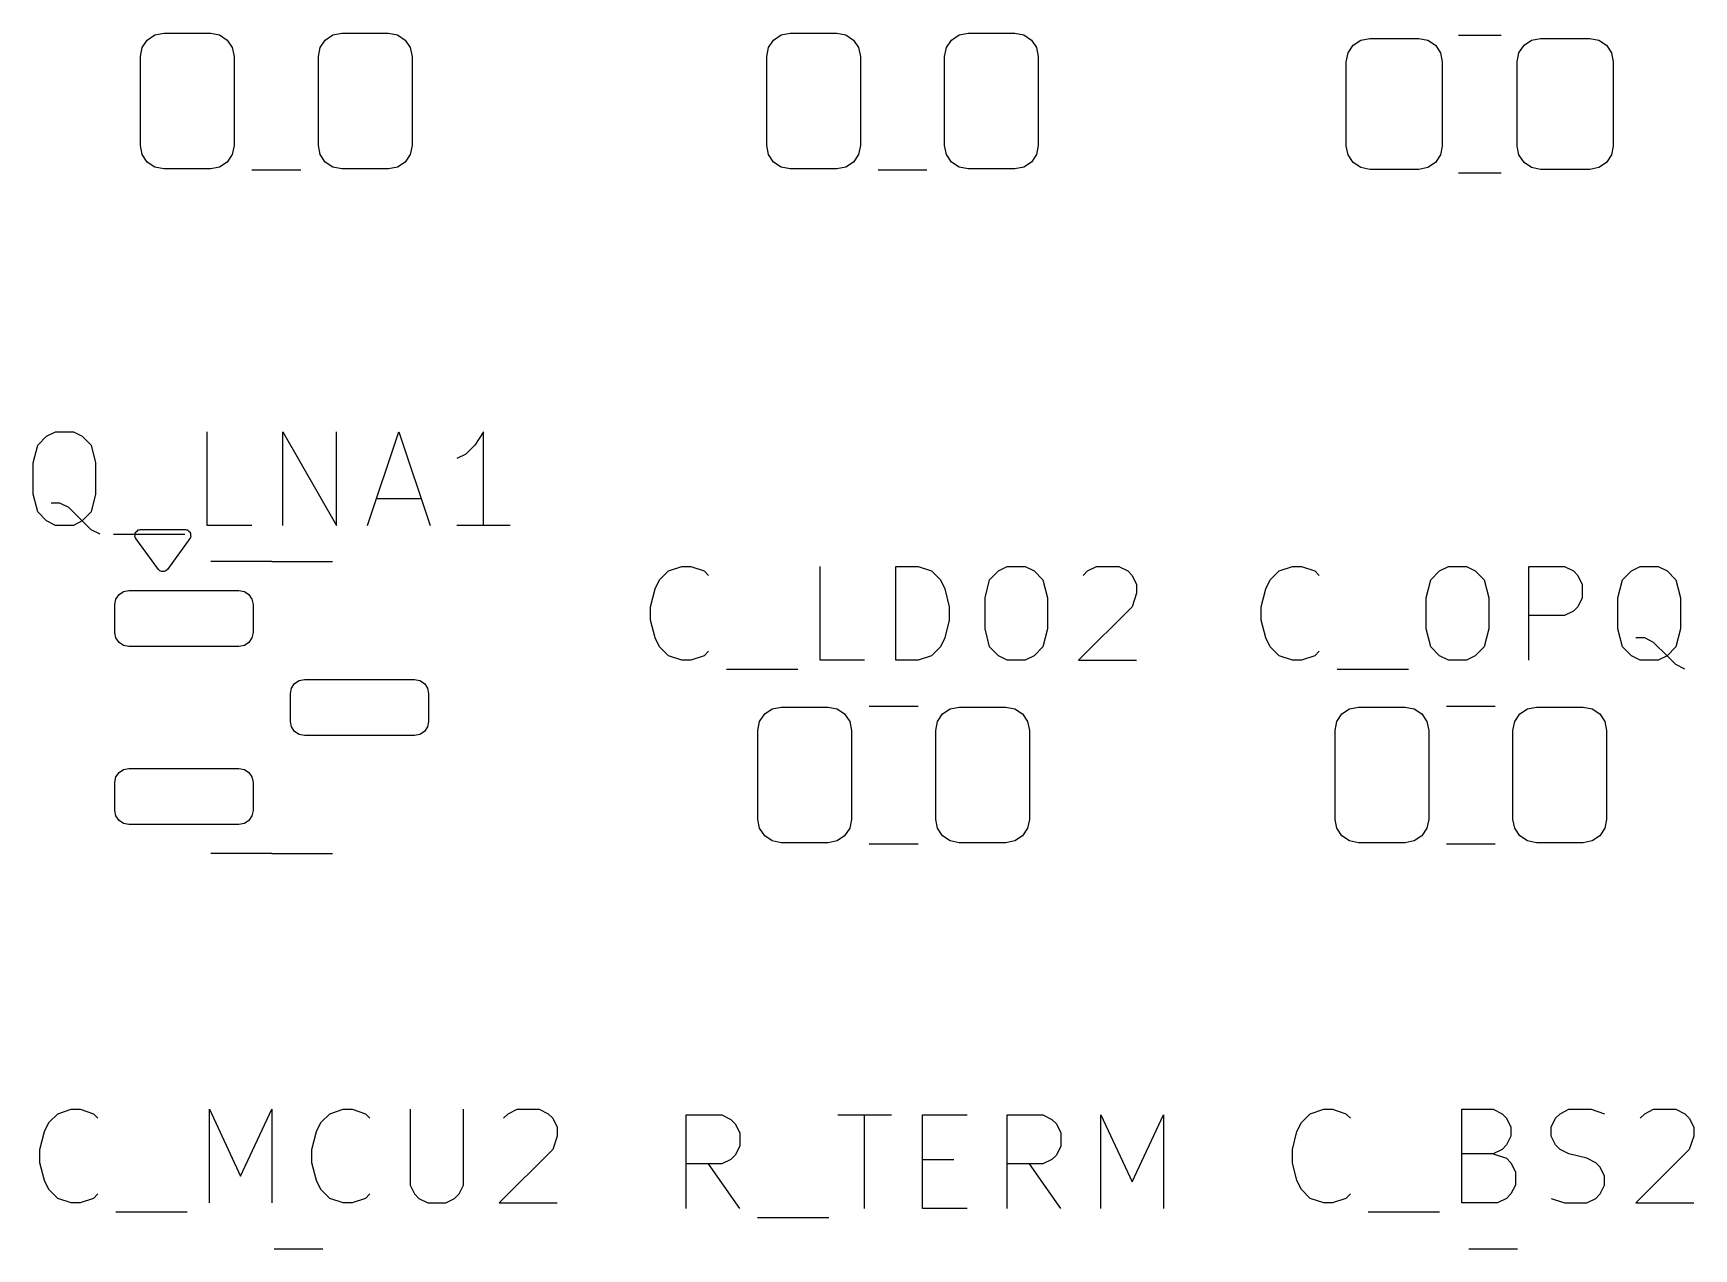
# Model space of a CAD drawing. Extents: x -0.18 to 2, y -0.2 to 1.93.
# Drawn here: x 1.157 to 1.855, y 0.825 to 1.337 of the extents above; entities that cross this region are included whole.
import ezdxf

# ---------------------------------------------------------------- set-up
doc = ezdxf.new("R2010")
doc.units = 0
doc.header["$MEASUREMENT"] = 0
doc.layers.add('BLACK', color=7, linetype='CONTINUOUS')
doc.layers.add('LYELLOW', color=51, linetype='CONTINUOUS')

msp = doc.modelspace()

# ---------------------------------------------------------------- linework, layer by layer
at = {"layer": 'BLACK', "linetype": 'CONTINUOUS'}
for p, q in [((1.20257, 1.33045), (1.2047, 1.33364)), ((1.20257, 1.33045), (1.2047, 1.33364)), ((1.2047, 1.33364), (1.2079, 1.33578)), ((1.2047, 1.33364), (1.2079, 1.33578)), ((1.2079, 1.33578), (1.21166, 1.33653)), ((1.2079, 1.33578), (1.21166, 1.33653)), ((1.21166, 1.33653), (1.23135, 1.33653)), ((1.21166, 1.33653), (1.23135, 1.33653)), ((1.23135, 1.33653), (1.23512, 1.33578)), ((1.23135, 1.33653), (1.23512, 1.33578)), ((1.23512, 1.33578), (1.23831, 1.33364)), ((1.23512, 1.33578), (1.23831, 1.33364)), ((1.23831, 1.33364), (1.24044, 1.33045)), ((1.23831, 1.33364), (1.24044, 1.33045)), ((1.27737, 1.33045), (1.27951, 1.33364)), ((1.27737, 1.33045), (1.27951, 1.33364)), ((1.27951, 1.33364), (1.2827, 1.33578)), ((1.27951, 1.33364), (1.2827, 1.33578)), ((1.2827, 1.33578), (1.28647, 1.33653)), ((1.2827, 1.33578), (1.28647, 1.33653)), ((1.28647, 1.33653), (1.30615, 1.33653)), ((1.28647, 1.33653), (1.30615, 1.33653)), ((1.30615, 1.33653), (1.30992, 1.33578)), ((1.30615, 1.33653), (1.30992, 1.33578)), ((1.30992, 1.33578), (1.31311, 1.33364)), ((1.30992, 1.33578), (1.31311, 1.33364)), ((1.31311, 1.33364), (1.31525, 1.33045)), ((1.31311, 1.33364), (1.31525, 1.33045)), ((1.46588, 1.33045), (1.46802, 1.33364)), ((1.46588, 1.33045), (1.46802, 1.33364)), ((1.46802, 1.33364), (1.47121, 1.33578)), ((1.46802, 1.33364), (1.47121, 1.33578)), ((1.47121, 1.33578), (1.47498, 1.33653)), ((1.47121, 1.33578), (1.47498, 1.33653)), ((1.47498, 1.33653), (1.49466, 1.33653)), ((1.47498, 1.33653), (1.49466, 1.33653)), ((1.49466, 1.33653), (1.49843, 1.33578)), ((1.49466, 1.33653), (1.49843, 1.33578)), ((1.49843, 1.33578), (1.50162, 1.33364)), ((1.49843, 1.33578), (1.50162, 1.33364)), ((1.50162, 1.33364), (1.50375, 1.33045)), ((1.50162, 1.33364), (1.50375, 1.33045)), ((1.54069, 1.33045), (1.54282, 1.33364)), ((1.54069, 1.33045), (1.54282, 1.33364)), ((1.54282, 1.33364), (1.54601, 1.33578)), ((1.54282, 1.33364), (1.54601, 1.33578)), ((1.54601, 1.33578), (1.54978, 1.33653)), ((1.54601, 1.33578), (1.54978, 1.33653)), ((1.54978, 1.33653), (1.56946, 1.33653)), ((1.54978, 1.33653), (1.56946, 1.33653)), ((1.56946, 1.33653), (1.57323, 1.33578)), ((1.56946, 1.33653), (1.57323, 1.33578)), ((1.57323, 1.33578), (1.57642, 1.33364)), ((1.57323, 1.33578), (1.57642, 1.33364)), ((1.57642, 1.33364), (1.57856, 1.33045)), ((1.57642, 1.33364), (1.57856, 1.33045)), ((1.71169, 1.33148), (1.71488, 1.33361)), ((1.71169, 1.33148), (1.71488, 1.33361)), ((1.71488, 1.33361), (1.71865, 1.33436)), ((1.71488, 1.33361), (1.71865, 1.33436)), ((1.71865, 1.33436), (1.73932, 1.33436)), ((1.71865, 1.33436), (1.73932, 1.33436)), ((1.73932, 1.33436), (1.74308, 1.33361)), ((1.73932, 1.33436), (1.74308, 1.33361)), ((1.74308, 1.33361), (1.74628, 1.33148)), ((1.74308, 1.33361), (1.74628, 1.33148)), ((1.78354, 1.33148), (1.78673, 1.33361)), ((1.78354, 1.33148), (1.78673, 1.33361)), ((1.78673, 1.33361), (1.7905, 1.33436)), ((1.78673, 1.33361), (1.7905, 1.33436)), ((1.7905, 1.33436), (1.81117, 1.33436)), ((1.7905, 1.33436), (1.81117, 1.33436)), ((1.81117, 1.33436), (1.81493, 1.33361)), ((1.81117, 1.33436), (1.81493, 1.33361)), ((1.81493, 1.33361), (1.81813, 1.33148)), ((1.81493, 1.33361), (1.81813, 1.33148)), ((1.20182, 1.32668), (1.20257, 1.33045)), ((1.20182, 1.32668), (1.20257, 1.33045)), ((1.20182, 1.28928), (1.20182, 1.32668)), ((1.20182, 1.28928), (1.20182, 1.32668)), ((1.24044, 1.33045), (1.24119, 1.32668)), ((1.24044, 1.33045), (1.24119, 1.32668)), ((1.24119, 1.32668), (1.24119, 1.28928)), ((1.24119, 1.32668), (1.24119, 1.28928)), ((1.27662, 1.32668), (1.27737, 1.33045)), ((1.27662, 1.32668), (1.27737, 1.33045)), ((1.27662, 1.28928), (1.27662, 1.32668)), ((1.27662, 1.28928), (1.27662, 1.32668)), ((1.31525, 1.33045), (1.316, 1.32668)), ((1.31525, 1.33045), (1.316, 1.32668)), ((1.316, 1.32668), (1.316, 1.28928)), ((1.316, 1.32668), (1.316, 1.28928)), ((1.46513, 1.32668), (1.46588, 1.33045)), ((1.46513, 1.32668), (1.46588, 1.33045)), ((1.46513, 1.28928), (1.46513, 1.32668)), ((1.46513, 1.28928), (1.46513, 1.32668)), ((1.50375, 1.33045), (1.5045, 1.32668)), ((1.50375, 1.33045), (1.5045, 1.32668)), ((1.5045, 1.32668), (1.5045, 1.28928)), ((1.5045, 1.32668), (1.5045, 1.28928)), ((1.53994, 1.32668), (1.54069, 1.33045)), ((1.53994, 1.32668), (1.54069, 1.33045)), ((1.53994, 1.28928), (1.53994, 1.32668)), ((1.53994, 1.28928), (1.53994, 1.32668)), ((1.57856, 1.33045), (1.57931, 1.32668)), ((1.57856, 1.33045), (1.57931, 1.32668)), ((1.57931, 1.32668), (1.57931, 1.28928)), ((1.57931, 1.32668), (1.57931, 1.28928)), ((1.70881, 1.32452), (1.70955, 1.32828)), ((1.70881, 1.32452), (1.70955, 1.32828)), ((1.70955, 1.32828), (1.71169, 1.33148)), ((1.70955, 1.32828), (1.71169, 1.33148)), ((1.74628, 1.33148), (1.74841, 1.32828)), ((1.74628, 1.33148), (1.74841, 1.32828)), ((1.74841, 1.32828), (1.74916, 1.32452)), ((1.74841, 1.32828), (1.74916, 1.32452)), ((1.78066, 1.32452), (1.7814, 1.32828)), ((1.78066, 1.32452), (1.7814, 1.32828)), ((1.7814, 1.32828), (1.78354, 1.33148)), ((1.7814, 1.32828), (1.78354, 1.33148)), ((1.81813, 1.33148), (1.82026, 1.32828)), ((1.81813, 1.33148), (1.82026, 1.32828)), ((1.82026, 1.32828), (1.82101, 1.32452)), ((1.82026, 1.32828), (1.82101, 1.32452)), ((1.70881, 1.28908), (1.70881, 1.32452)), ((1.70881, 1.28908), (1.70881, 1.32452)), ((1.74916, 1.32452), (1.74916, 1.28908)), ((1.74916, 1.32452), (1.74916, 1.28908)), ((1.78066, 1.28908), (1.78066, 1.32452)), ((1.78066, 1.28908), (1.78066, 1.32452)), ((1.82101, 1.32452), (1.82101, 1.28908)), ((1.82101, 1.32452), (1.82101, 1.28908)), ((1.20257, 1.28551), (1.20182, 1.28928)), ((1.20257, 1.28551), (1.20182, 1.28928)), ((1.2047, 1.28232), (1.20257, 1.28551)), ((1.2047, 1.28232), (1.20257, 1.28551)), ((1.24044, 1.28551), (1.23831, 1.28232)), ((1.24044, 1.28551), (1.23831, 1.28232)), ((1.24119, 1.28928), (1.24044, 1.28551)), ((1.24119, 1.28928), (1.24044, 1.28551)), ((1.27737, 1.28551), (1.27662, 1.28928)), ((1.27737, 1.28551), (1.27662, 1.28928)), ((1.27951, 1.28232), (1.27737, 1.28551)), ((1.27951, 1.28232), (1.27737, 1.28551)), ((1.31525, 1.28551), (1.31311, 1.28232)), ((1.31525, 1.28551), (1.31311, 1.28232)), ((1.316, 1.28928), (1.31525, 1.28551)), ((1.316, 1.28928), (1.31525, 1.28551)), ((1.46588, 1.28551), (1.46513, 1.28928)), ((1.46588, 1.28551), (1.46513, 1.28928)), ((1.46802, 1.28232), (1.46588, 1.28551)), ((1.46802, 1.28232), (1.46588, 1.28551)), ((1.50375, 1.28551), (1.50162, 1.28232)), ((1.50375, 1.28551), (1.50162, 1.28232)), ((1.5045, 1.28928), (1.50375, 1.28551)), ((1.5045, 1.28928), (1.50375, 1.28551)), ((1.54069, 1.28551), (1.53994, 1.28928)), ((1.54069, 1.28551), (1.53994, 1.28928)), ((1.54282, 1.28232), (1.54069, 1.28551)), ((1.54282, 1.28232), (1.54069, 1.28551)), ((1.57856, 1.28551), (1.57642, 1.28232)), ((1.57856, 1.28551), (1.57642, 1.28232)), ((1.57931, 1.28928), (1.57856, 1.28551)), ((1.57931, 1.28928), (1.57856, 1.28551)), ((1.70955, 1.28532), (1.70881, 1.28908)), ((1.70955, 1.28532), (1.70881, 1.28908)), ((1.71169, 1.28212), (1.70955, 1.28532)), ((1.71169, 1.28212), (1.70955, 1.28532)), ((1.74841, 1.28532), (1.74628, 1.28212)), ((1.74841, 1.28532), (1.74628, 1.28212)), ((1.74916, 1.28908), (1.74841, 1.28532)), ((1.74916, 1.28908), (1.74841, 1.28532)), ((1.7814, 1.28532), (1.78066, 1.28908)), ((1.7814, 1.28532), (1.78066, 1.28908)), ((1.78354, 1.28212), (1.7814, 1.28532)), ((1.78354, 1.28212), (1.7814, 1.28532)), ((1.82026, 1.28532), (1.81813, 1.28212)), ((1.82026, 1.28532), (1.81813, 1.28212)), ((1.82101, 1.28908), (1.82026, 1.28532)), ((1.82101, 1.28908), (1.82026, 1.28532)), ((1.2079, 1.28019), (1.2047, 1.28232)), ((1.2079, 1.28019), (1.2047, 1.28232)), ((1.21166, 1.27944), (1.2079, 1.28019)), ((1.21166, 1.27944), (1.2079, 1.28019)), ((1.23135, 1.27944), (1.21166, 1.27944)), ((1.23135, 1.27944), (1.21166, 1.27944)), ((1.23512, 1.28019), (1.23135, 1.27944)), ((1.23512, 1.28019), (1.23135, 1.27944)), ((1.23831, 1.28232), (1.23512, 1.28019)), ((1.23831, 1.28232), (1.23512, 1.28019)), ((1.2827, 1.28019), (1.27951, 1.28232)), ((1.2827, 1.28019), (1.27951, 1.28232)), ((1.28647, 1.27944), (1.2827, 1.28019)), ((1.28647, 1.27944), (1.2827, 1.28019)), ((1.30615, 1.27944), (1.28647, 1.27944)), ((1.30615, 1.27944), (1.28647, 1.27944)), ((1.30992, 1.28019), (1.30615, 1.27944)), ((1.30992, 1.28019), (1.30615, 1.27944)), ((1.31311, 1.28232), (1.30992, 1.28019)), ((1.31311, 1.28232), (1.30992, 1.28019)), ((1.47121, 1.28019), (1.46802, 1.28232)), ((1.47121, 1.28019), (1.46802, 1.28232)), ((1.47498, 1.27944), (1.47121, 1.28019)), ((1.47498, 1.27944), (1.47121, 1.28019)), ((1.49466, 1.27944), (1.47498, 1.27944)), ((1.49466, 1.27944), (1.47498, 1.27944)), ((1.49843, 1.28019), (1.49466, 1.27944)), ((1.49843, 1.28019), (1.49466, 1.27944)), ((1.50162, 1.28232), (1.49843, 1.28019)), ((1.50162, 1.28232), (1.49843, 1.28019)), ((1.54601, 1.28019), (1.54282, 1.28232)), ((1.54601, 1.28019), (1.54282, 1.28232)), ((1.54978, 1.27944), (1.54601, 1.28019)), ((1.54978, 1.27944), (1.54601, 1.28019)), ((1.56946, 1.27944), (1.54978, 1.27944)), ((1.56946, 1.27944), (1.54978, 1.27944)), ((1.57323, 1.28019), (1.56946, 1.27944)), ((1.57323, 1.28019), (1.56946, 1.27944)), ((1.57642, 1.28232), (1.57323, 1.28019)), ((1.57642, 1.28232), (1.57323, 1.28019)), ((1.71488, 1.27999), (1.71169, 1.28212)), ((1.71488, 1.27999), (1.71169, 1.28212)), ((1.71865, 1.27924), (1.71488, 1.27999)), ((1.71865, 1.27924), (1.71488, 1.27999)), ((1.73932, 1.27924), (1.71865, 1.27924)), ((1.73932, 1.27924), (1.71865, 1.27924)), ((1.74308, 1.27999), (1.73932, 1.27924)), ((1.74308, 1.27999), (1.73932, 1.27924)), ((1.74628, 1.28212), (1.74308, 1.27999)), ((1.74628, 1.28212), (1.74308, 1.27999)), ((1.78673, 1.27999), (1.78354, 1.28212)), ((1.78673, 1.27999), (1.78354, 1.28212)), ((1.7905, 1.27924), (1.78673, 1.27999)), ((1.7905, 1.27924), (1.78673, 1.27999)), ((1.81117, 1.27924), (1.7905, 1.27924)), ((1.81117, 1.27924), (1.7905, 1.27924)), ((1.81493, 1.27999), (1.81117, 1.27924)), ((1.81493, 1.27999), (1.81117, 1.27924)), ((1.81813, 1.28212), (1.81493, 1.27999)), ((1.81813, 1.28212), (1.81493, 1.27999)), ((1.19109, 1.09631), (1.19154, 1.09857)), ((1.19109, 1.09631), (1.19154, 1.09857)), ((1.19109, 1.0845), (1.19109, 1.09631)), ((1.19109, 1.0845), (1.19109, 1.09631)), ((1.19154, 1.09857), (1.19282, 1.10048)), ((1.19154, 1.09857), (1.19282, 1.10048)), ((1.19282, 1.10048), (1.19473, 1.10177)), ((1.19282, 1.10048), (1.19473, 1.10177)), ((1.19473, 1.10177), (1.19699, 1.10221)), ((1.19473, 1.10177), (1.19699, 1.10221)), ((1.19699, 1.10221), (1.24325, 1.10221)), ((1.19699, 1.10221), (1.24325, 1.10221)), ((1.24325, 1.10221), (1.24551, 1.10177)), ((1.24325, 1.10221), (1.24551, 1.10177)), ((1.24551, 1.10177), (1.24743, 1.10048)), ((1.24551, 1.10177), (1.24743, 1.10048)), ((1.24743, 1.10048), (1.24871, 1.09857)), ((1.24743, 1.10048), (1.24871, 1.09857)), ((1.24871, 1.09857), (1.24916, 1.09631)), ((1.24871, 1.09857), (1.24916, 1.09631)), ((1.24916, 1.09631), (1.24916, 1.0845)), ((1.24916, 1.09631), (1.24916, 1.0845)), ((1.19154, 1.08224), (1.19109, 1.0845)), ((1.19154, 1.08224), (1.19109, 1.0845)), ((1.19282, 1.08032), (1.19154, 1.08224)), ((1.19282, 1.08032), (1.19154, 1.08224)), ((1.24871, 1.08224), (1.24743, 1.08032)), ((1.24871, 1.08224), (1.24743, 1.08032)), ((1.24916, 1.0845), (1.24871, 1.08224)), ((1.24916, 1.0845), (1.24871, 1.08224)), ((1.19473, 1.07904), (1.19282, 1.08032)), ((1.19473, 1.07904), (1.19282, 1.08032)), ((1.19699, 1.07859), (1.19473, 1.07904)), ((1.19699, 1.07859), (1.19473, 1.07904)), ((1.24325, 1.07859), (1.19699, 1.07859)), ((1.24325, 1.07859), (1.19699, 1.07859)), ((1.24551, 1.07904), (1.24325, 1.07859)), ((1.24551, 1.07904), (1.24325, 1.07859)), ((1.24743, 1.08032), (1.24551, 1.07904)), ((1.24743, 1.08032), (1.24551, 1.07904)), ((1.26536, 1.06117), (1.26664, 1.06308)), ((1.26536, 1.06117), (1.26664, 1.06308)), ((1.26664, 1.06308), (1.26855, 1.06436)), ((1.26664, 1.06308), (1.26855, 1.06436)), ((1.26855, 1.06436), (1.27081, 1.06481)), ((1.26855, 1.06436), (1.27081, 1.06481)), ((1.27081, 1.06481), (1.31707, 1.06481)), ((1.27081, 1.06481), (1.31707, 1.06481)), ((1.31707, 1.06481), (1.31933, 1.06436)), ((1.31707, 1.06481), (1.31933, 1.06436)), ((1.31933, 1.06436), (1.32125, 1.06308)), ((1.31933, 1.06436), (1.32125, 1.06308)), ((1.32125, 1.06308), (1.32253, 1.06117)), ((1.32125, 1.06308), (1.32253, 1.06117)), ((1.26491, 1.05891), (1.26536, 1.06117)), ((1.26491, 1.05891), (1.26536, 1.06117)), ((1.26491, 1.0471), (1.26491, 1.05891)), ((1.26491, 1.0471), (1.26491, 1.05891)), ((1.32253, 1.06117), (1.32298, 1.05891)), ((1.32253, 1.06117), (1.32298, 1.05891)), ((1.32298, 1.05891), (1.32298, 1.0471)), ((1.32298, 1.05891), (1.32298, 1.0471)), ((1.46213, 1.04712), (1.46427, 1.05032)), ((1.46213, 1.04712), (1.46427, 1.05032)), ((1.46427, 1.05032), (1.46746, 1.05245)), ((1.46427, 1.05032), (1.46746, 1.05245)), ((1.46746, 1.05245), (1.47123, 1.0532)), ((1.46746, 1.05245), (1.47123, 1.0532)), ((1.47123, 1.0532), (1.49091, 1.0532)), ((1.47123, 1.0532), (1.49091, 1.0532)), ((1.49091, 1.0532), (1.49468, 1.05245)), ((1.49091, 1.0532), (1.49468, 1.05245)), ((1.49468, 1.05245), (1.49787, 1.05032)), ((1.49468, 1.05245), (1.49787, 1.05032)), ((1.49787, 1.05032), (1.5, 1.04712)), ((1.49787, 1.05032), (1.5, 1.04712)), ((1.53694, 1.04712), (1.53907, 1.05032)), ((1.53694, 1.04712), (1.53907, 1.05032)), ((1.53907, 1.05032), (1.54226, 1.05245)), ((1.53907, 1.05032), (1.54226, 1.05245)), ((1.54226, 1.05245), (1.54603, 1.0532)), ((1.54226, 1.05245), (1.54603, 1.0532)), ((1.54603, 1.0532), (1.56571, 1.0532)), ((1.54603, 1.0532), (1.56571, 1.0532)), ((1.56571, 1.0532), (1.56948, 1.05245)), ((1.56571, 1.0532), (1.56948, 1.05245)), ((1.56948, 1.05245), (1.57267, 1.05032)), ((1.56948, 1.05245), (1.57267, 1.05032)), ((1.57267, 1.05032), (1.57481, 1.04712)), ((1.57267, 1.05032), (1.57481, 1.04712)), ((1.70482, 1.04712), (1.70695, 1.05032)), ((1.70482, 1.04712), (1.70695, 1.05032)), ((1.70695, 1.05032), (1.71015, 1.05245)), ((1.70695, 1.05032), (1.71015, 1.05245)), ((1.71015, 1.05245), (1.71391, 1.0532)), ((1.71015, 1.05245), (1.71391, 1.0532)), ((1.71391, 1.0532), (1.7336, 1.0532)), ((1.71391, 1.0532), (1.7336, 1.0532)), ((1.7336, 1.0532), (1.73737, 1.05245)), ((1.7336, 1.0532), (1.73737, 1.05245)), ((1.73737, 1.05245), (1.74056, 1.05032)), ((1.73737, 1.05245), (1.74056, 1.05032)), ((1.74056, 1.05032), (1.74269, 1.04712)), ((1.74056, 1.05032), (1.74269, 1.04712)), ((1.77962, 1.04712), (1.78176, 1.05032)), ((1.77962, 1.04712), (1.78176, 1.05032)), ((1.78176, 1.05032), (1.78495, 1.05245)), ((1.78176, 1.05032), (1.78495, 1.05245)), ((1.78495, 1.05245), (1.78872, 1.0532)), ((1.78495, 1.05245), (1.78872, 1.0532)), ((1.78872, 1.0532), (1.8084, 1.0532)), ((1.78872, 1.0532), (1.8084, 1.0532)), ((1.8084, 1.0532), (1.81217, 1.05245)), ((1.8084, 1.0532), (1.81217, 1.05245)), ((1.81217, 1.05245), (1.81536, 1.05032)), ((1.81217, 1.05245), (1.81536, 1.05032)), ((1.81536, 1.05032), (1.8175, 1.04712)), ((1.81536, 1.05032), (1.8175, 1.04712)), ((1.26536, 1.04484), (1.26491, 1.0471)), ((1.26536, 1.04484), (1.26491, 1.0471)), ((1.26664, 1.04292), (1.26536, 1.04484)), ((1.26664, 1.04292), (1.26536, 1.04484)), ((1.26855, 1.04164), (1.26664, 1.04292)), ((1.26855, 1.04164), (1.26664, 1.04292)), ((1.27081, 1.04119), (1.26855, 1.04164)), ((1.27081, 1.04119), (1.26855, 1.04164)), ((1.31707, 1.04119), (1.27081, 1.04119)), ((1.31707, 1.04119), (1.27081, 1.04119)), ((1.31933, 1.04164), (1.31707, 1.04119)), ((1.31933, 1.04164), (1.31707, 1.04119)), ((1.32125, 1.04292), (1.31933, 1.04164)), ((1.32125, 1.04292), (1.31933, 1.04164)), ((1.32253, 1.04484), (1.32125, 1.04292)), ((1.32253, 1.04484), (1.32125, 1.04292)), ((1.32298, 1.0471), (1.32253, 1.04484)), ((1.32298, 1.0471), (1.32253, 1.04484)), ((1.46138, 1.04336), (1.46213, 1.04712)), ((1.46138, 1.04336), (1.46213, 1.04712)), ((1.46138, 1.00595), (1.46138, 1.04336)), ((1.46138, 1.00595), (1.46138, 1.04336)), ((1.5, 1.04712), (1.50075, 1.04336)), ((1.5, 1.04712), (1.50075, 1.04336)), ((1.50075, 1.04336), (1.50075, 1.00595)), ((1.50075, 1.04336), (1.50075, 1.00595)), ((1.53619, 1.04336), (1.53694, 1.04712)), ((1.53619, 1.04336), (1.53694, 1.04712)), ((1.53619, 1.00595), (1.53619, 1.04336)), ((1.53619, 1.00595), (1.53619, 1.04336)), ((1.57481, 1.04712), (1.57556, 1.04336)), ((1.57481, 1.04712), (1.57556, 1.04336)), ((1.57556, 1.04336), (1.57556, 1.00595)), ((1.57556, 1.04336), (1.57556, 1.00595)), ((1.70407, 1.04336), (1.70482, 1.04712)), ((1.70407, 1.04336), (1.70482, 1.04712)), ((1.70407, 1.00595), (1.70407, 1.04336)), ((1.70407, 1.00595), (1.70407, 1.04336)), ((1.74269, 1.04712), (1.74344, 1.04336)), ((1.74269, 1.04712), (1.74344, 1.04336)), ((1.74344, 1.04336), (1.74344, 1.00595)), ((1.74344, 1.04336), (1.74344, 1.00595)), ((1.77887, 1.04336), (1.77962, 1.04712)), ((1.77887, 1.04336), (1.77962, 1.04712)), ((1.77887, 1.00595), (1.77887, 1.04336)), ((1.77887, 1.00595), (1.77887, 1.04336)), ((1.8175, 1.04712), (1.81824, 1.04336)), ((1.8175, 1.04712), (1.81824, 1.04336)), ((1.81824, 1.04336), (1.81824, 1.00595)), ((1.81824, 1.04336), (1.81824, 1.00595)), ((1.19282, 1.02568), (1.19473, 1.02696)), ((1.19282, 1.02568), (1.19473, 1.02696)), ((1.19473, 1.02696), (1.19699, 1.02741)), ((1.19473, 1.02696), (1.19699, 1.02741)), ((1.19699, 1.02741), (1.24325, 1.02741)), ((1.19699, 1.02741), (1.24325, 1.02741)), ((1.24325, 1.02741), (1.24551, 1.02696)), ((1.24325, 1.02741), (1.24551, 1.02696)), ((1.24551, 1.02696), (1.24743, 1.02568)), ((1.24551, 1.02696), (1.24743, 1.02568)), ((1.19109, 1.02151), (1.19154, 1.02377)), ((1.19109, 1.02151), (1.19154, 1.02377)), ((1.19109, 1.00969), (1.19109, 1.02151)), ((1.19109, 1.00969), (1.19109, 1.02151)), ((1.19154, 1.02377), (1.19282, 1.02568)), ((1.19154, 1.02377), (1.19282, 1.02568)), ((1.24743, 1.02568), (1.24871, 1.02377)), ((1.24743, 1.02568), (1.24871, 1.02377)), ((1.24871, 1.02377), (1.24916, 1.02151)), ((1.24871, 1.02377), (1.24916, 1.02151)), ((1.24916, 1.02151), (1.24916, 1.00969)), ((1.24916, 1.02151), (1.24916, 1.00969)), ((1.19154, 1.00743), (1.19109, 1.00969)), ((1.19154, 1.00743), (1.19109, 1.00969)), ((1.19282, 1.00552), (1.19154, 1.00743)), ((1.19282, 1.00552), (1.19154, 1.00743)), ((1.19473, 1.00424), (1.19282, 1.00552)), ((1.19473, 1.00424), (1.19282, 1.00552)), ((1.24743, 1.00552), (1.24551, 1.00424)), ((1.24743, 1.00552), (1.24551, 1.00424)), ((1.24871, 1.00743), (1.24743, 1.00552)), ((1.24871, 1.00743), (1.24743, 1.00552)), ((1.24916, 1.00969), (1.24871, 1.00743)), ((1.24916, 1.00969), (1.24871, 1.00743)), ((1.46213, 1.00219), (1.46138, 1.00595)), ((1.46213, 1.00219), (1.46138, 1.00595)), ((1.50075, 1.00595), (1.5, 1.00219)), ((1.50075, 1.00595), (1.5, 1.00219)), ((1.53694, 1.00219), (1.53619, 1.00595)), ((1.53694, 1.00219), (1.53619, 1.00595)), ((1.57556, 1.00595), (1.57481, 1.00219)), ((1.57556, 1.00595), (1.57481, 1.00219)), ((1.70482, 1.00219), (1.70407, 1.00595)), ((1.70482, 1.00219), (1.70407, 1.00595)), ((1.74344, 1.00595), (1.74269, 1.00219)), ((1.74344, 1.00595), (1.74269, 1.00219)), ((1.77962, 1.00219), (1.77887, 1.00595)), ((1.77962, 1.00219), (1.77887, 1.00595)), ((1.81824, 1.00595), (1.8175, 1.00219)), ((1.81824, 1.00595), (1.8175, 1.00219)), ((1.19699, 1.00379), (1.19473, 1.00424)), ((1.19699, 1.00379), (1.19473, 1.00424)), ((1.24325, 1.00379), (1.19699, 1.00379)), ((1.24325, 1.00379), (1.19699, 1.00379)), ((1.24551, 1.00424), (1.24325, 1.00379)), ((1.24551, 1.00424), (1.24325, 1.00379)), ((1.46427, 0.99899), (1.46213, 1.00219)), ((1.46427, 0.99899), (1.46213, 1.00219)), ((1.46746, 0.99686), (1.46427, 0.99899)), ((1.46746, 0.99686), (1.46427, 0.99899)), ((1.49787, 0.99899), (1.49468, 0.99686)), ((1.49787, 0.99899), (1.49468, 0.99686)), ((1.5, 1.00219), (1.49787, 0.99899)), ((1.5, 1.00219), (1.49787, 0.99899)), ((1.53907, 0.99899), (1.53694, 1.00219)), ((1.53907, 0.99899), (1.53694, 1.00219)), ((1.54226, 0.99686), (1.53907, 0.99899)), ((1.54226, 0.99686), (1.53907, 0.99899)), ((1.57267, 0.99899), (1.56948, 0.99686)), ((1.57267, 0.99899), (1.56948, 0.99686)), ((1.57481, 1.00219), (1.57267, 0.99899)), ((1.57481, 1.00219), (1.57267, 0.99899)), ((1.70695, 0.99899), (1.70482, 1.00219)), ((1.70695, 0.99899), (1.70482, 1.00219)), ((1.71015, 0.99686), (1.70695, 0.99899)), ((1.71015, 0.99686), (1.70695, 0.99899)), ((1.74056, 0.99899), (1.73737, 0.99686)), ((1.74056, 0.99899), (1.73737, 0.99686)), ((1.74269, 1.00219), (1.74056, 0.99899)), ((1.74269, 1.00219), (1.74056, 0.99899)), ((1.78176, 0.99899), (1.77962, 1.00219)), ((1.78176, 0.99899), (1.77962, 1.00219)), ((1.78495, 0.99686), (1.78176, 0.99899)), ((1.78495, 0.99686), (1.78176, 0.99899)), ((1.81536, 0.99899), (1.81217, 0.99686)), ((1.81536, 0.99899), (1.81217, 0.99686)), ((1.8175, 1.00219), (1.81536, 0.99899)), ((1.8175, 1.00219), (1.81536, 0.99899)), ((1.47123, 0.99611), (1.46746, 0.99686)), ((1.47123, 0.99611), (1.46746, 0.99686)), ((1.49091, 0.99611), (1.47123, 0.99611)), ((1.49091, 0.99611), (1.47123, 0.99611)), ((1.49468, 0.99686), (1.49091, 0.99611)), ((1.49468, 0.99686), (1.49091, 0.99611)), ((1.54603, 0.99611), (1.54226, 0.99686)), ((1.54603, 0.99611), (1.54226, 0.99686)), ((1.56571, 0.99611), (1.54603, 0.99611)), ((1.56571, 0.99611), (1.54603, 0.99611)), ((1.56948, 0.99686), (1.56571, 0.99611)), ((1.56948, 0.99686), (1.56571, 0.99611)), ((1.71391, 0.99611), (1.71015, 0.99686)), ((1.71391, 0.99611), (1.71015, 0.99686)), ((1.7336, 0.99611), (1.71391, 0.99611)), ((1.7336, 0.99611), (1.71391, 0.99611)), ((1.73737, 0.99686), (1.7336, 0.99611)), ((1.73737, 0.99686), (1.7336, 0.99611)), ((1.78872, 0.99611), (1.78495, 0.99686)), ((1.78872, 0.99611), (1.78495, 0.99686)), ((1.8084, 0.99611), (1.78872, 0.99611)), ((1.8084, 0.99611), (1.78872, 0.99611)), ((1.81217, 0.99686), (1.8084, 0.99611)), ((1.81217, 0.99686), (1.8084, 0.99611))]:
    msp.add_line(p, q, dxfattribs=at)
at = {"layer": 'LYELLOW', "linetype": 'CONTINUOUS'}
for p, q in [((1.75597, 1.33574), (1.77385, 1.33574)), ((1.24862, 1.27905), (1.26919, 1.27905)), ((1.51193, 1.27905), (1.5325, 1.27905)), ((1.75597, 1.27786), (1.77385, 1.27786)), ((1.15861, 1.16333), (1.16236, 1.16708)), ((1.16236, 1.16708), (1.16611, 1.16895)), ((1.16611, 1.16895), (1.17361, 1.16895)), ((1.17361, 1.16895), (1.17736, 1.16708)), ((1.17736, 1.16708), (1.18111, 1.16333)), ((1.22985, 1.12958), (1.22985, 1.16895)), ((1.26172, 1.12958), (1.26172, 1.16895)), ((1.26172, 1.16895), (1.28422, 1.12958)), ((1.28422, 1.12958), (1.28422, 1.16895)), ((1.29734, 1.12958), (1.31046, 1.16895)), ((1.31046, 1.16895), (1.32359, 1.12958)), ((1.34609, 1.16895), (1.34234, 1.16333)), ((1.34609, 1.12958), (1.34609, 1.16895)), ((1.15673, 1.15583), (1.15861, 1.16333)), ((1.18111, 1.16333), (1.18298, 1.15583)), ((1.33859, 1.15958), (1.33484, 1.15771)), ((1.34234, 1.16333), (1.33859, 1.15958)), ((1.15673, 1.14271), (1.15673, 1.15583)), ((1.18298, 1.15583), (1.18298, 1.14271)), ((1.15861, 1.13521), (1.15673, 1.14271)), ((1.16798, 1.13896), (1.16423, 1.13896)), ((1.17173, 1.13708), (1.16798, 1.13896)), ((1.18298, 1.14271), (1.18111, 1.13521)), ((1.30109, 1.14083), (1.31984, 1.14083)), ((1.16236, 1.13146), (1.15861, 1.13521)), ((1.16611, 1.12958), (1.16236, 1.13146)), ((1.17736, 1.13146), (1.17173, 1.13708)), ((1.17736, 1.13146), (1.17361, 1.12958)), ((1.18111, 1.13521), (1.17736, 1.13146)), ((1.18111, 1.12771), (1.17736, 1.13146)), ((1.17361, 1.12958), (1.16611, 1.12958)), ((1.18486, 1.12583), (1.18111, 1.12771)), ((1.19048, 1.12583), (1.22048, 1.12583)), ((1.19952, 1.12489), (1.19963, 1.12561)), ((1.19963, 1.12464), (1.19952, 1.12489)), ((1.19963, 1.12635), (1.19977, 1.12648)), ((1.19963, 1.12561), (1.19963, 1.12635)), ((1.19963, 1.12454), (1.19963, 1.12464)), ((1.19972, 1.12445), (1.19963, 1.12454)), ((1.19991, 1.12405), (1.19972, 1.12445)), ((1.19977, 1.12648), (1.1998, 1.12668)), ((1.1998, 1.12668), (1.2004, 1.12711)), ((1.20936, 1.11106), (1.19991, 1.12405)), ((1.2004, 1.12711), (1.20091, 1.12763)), ((1.20091, 1.12763), (1.20118, 1.12768)), ((1.20118, 1.12768), (1.20126, 1.12774)), ((1.20126, 1.12774), (1.20139, 1.12772)), ((1.20139, 1.12772), (1.20182, 1.12781)), ((1.20182, 1.12781), (1.22071, 1.12781)), ((1.22263, 1.12405), (1.21318, 1.11106)), ((1.22071, 1.12781), (1.22114, 1.12772)), ((1.22114, 1.12772), (1.22127, 1.12774)), ((1.22127, 1.12774), (1.22135, 1.12768)), ((1.22135, 1.12768), (1.22162, 1.12763)), ((1.22162, 1.12763), (1.22214, 1.12711)), ((1.22214, 1.12711), (1.22273, 1.12668)), ((1.22281, 1.12445), (1.22263, 1.12405)), ((1.22273, 1.12668), (1.22276, 1.12648)), ((1.22276, 1.12648), (1.2229, 1.12635)), ((1.2229, 1.12454), (1.22281, 1.12445)), ((1.2229, 1.12635), (1.2229, 1.12561)), ((1.2229, 1.12561), (1.22301, 1.12489)), ((1.22301, 1.12489), (1.2229, 1.12464)), ((1.2229, 1.12464), (1.2229, 1.12454)), ((1.2486, 1.12958), (1.22985, 1.12958)), ((1.35733, 1.12958), (1.33484, 1.12958)), ((1.21003, 1.11044), (1.20936, 1.11106)), ((1.21041, 1.11038), (1.21003, 1.11044)), ((1.21071, 1.11015), (1.21041, 1.11038)), ((1.21127, 1.11024), (1.21071, 1.11015)), ((1.21182, 1.11015), (1.21127, 1.11024)), ((1.21212, 1.11038), (1.21182, 1.11015)), ((1.2125, 1.11044), (1.21212, 1.11038)), ((1.21318, 1.11106), (1.2125, 1.11044)), ((1.25703, 1.11442), (1.23144, 1.11442)), ((1.25703, 1.11442), (1.28262, 1.11442)), ((1.42004, 1.10664), (1.42379, 1.11039)), ((1.42379, 1.11039), (1.42942, 1.11226)), ((1.42942, 1.11226), (1.43317, 1.11226)), ((1.43317, 1.11226), (1.43879, 1.11039)), ((1.43879, 1.11039), (1.44067, 1.10851)), ((1.48754, 1.07289), (1.48754, 1.11226)), ((1.51941, 1.07289), (1.51941, 1.11226)), ((1.51941, 1.11226), (1.52878, 1.11226)), ((1.52878, 1.11226), (1.53441, 1.11039)), ((1.53441, 1.11039), (1.53815, 1.10664)), ((1.55878, 1.10664), (1.56253, 1.11039)), ((1.56253, 1.11039), (1.56628, 1.11226)), ((1.56628, 1.11226), (1.57378, 1.11226)), ((1.57378, 1.11226), (1.57752, 1.11039)), ((1.57752, 1.11039), (1.58127, 1.10664)), ((1.59815, 1.10851), (1.60002, 1.11039)), ((1.60002, 1.11039), (1.60377, 1.11226)), ((1.60377, 1.11226), (1.61315, 1.11226)), ((1.61315, 1.11226), (1.61689, 1.11039)), ((1.61689, 1.11039), (1.61877, 1.10851)), ((1.67679, 1.10664), (1.68054, 1.11039)), ((1.68054, 1.11039), (1.68617, 1.11226)), ((1.68617, 1.11226), (1.68992, 1.11226)), ((1.68992, 1.11226), (1.69554, 1.11039)), ((1.69554, 1.11039), (1.69742, 1.10851)), ((1.74429, 1.10664), (1.74803, 1.11039)), ((1.74803, 1.11039), (1.75178, 1.11226)), ((1.75178, 1.11226), (1.75928, 1.11226)), ((1.75928, 1.11226), (1.76303, 1.11039)), ((1.76303, 1.11039), (1.76678, 1.10664)), ((1.78553, 1.07289), (1.78553, 1.11226)), ((1.78553, 1.11226), (1.80053, 1.11226)), ((1.80053, 1.11226), (1.80428, 1.11039)), ((1.80428, 1.11039), (1.80615, 1.10851)), ((1.8249, 1.10664), (1.82865, 1.11039)), ((1.82865, 1.11039), (1.8324, 1.11226)), ((1.8324, 1.11226), (1.8399, 1.11226)), ((1.8399, 1.11226), (1.84365, 1.11039)), ((1.84365, 1.11039), (1.8474, 1.10664)), ((1.41817, 1.10289), (1.42004, 1.10664)), ((1.53815, 1.10664), (1.54003, 1.10289)), ((1.5569, 1.09914), (1.55878, 1.10664)), ((1.58127, 1.10664), (1.58315, 1.09914)), ((1.61877, 1.10851), (1.62064, 1.10476)), ((1.62064, 1.10476), (1.62064, 1.10101)), ((1.67492, 1.10289), (1.67679, 1.10664)), ((1.74241, 1.09914), (1.74429, 1.10664)), ((1.76678, 1.10664), (1.76866, 1.09914)), ((1.80615, 1.10851), (1.80803, 1.10476)), ((1.80803, 1.10476), (1.80803, 1.09914)), ((1.82303, 1.09914), (1.8249, 1.10664)), ((1.8474, 1.10664), (1.84927, 1.09914)), ((1.4163, 1.09539), (1.41817, 1.10289)), ((1.54003, 1.10289), (1.5419, 1.09539)), ((1.5569, 1.08601), (1.5569, 1.09914)), ((1.58315, 1.09914), (1.58315, 1.08601)), ((1.62064, 1.10101), (1.61877, 1.09539)), ((1.67304, 1.09539), (1.67492, 1.10289)), ((1.74241, 1.08601), (1.74241, 1.09914)), ((1.76866, 1.09914), (1.76866, 1.08601)), ((1.80803, 1.09914), (1.80615, 1.09539)), ((1.82303, 1.08601), (1.82303, 1.09914)), ((1.84927, 1.09914), (1.84927, 1.08601)), ((1.4163, 1.08976), (1.4163, 1.09539)), ((1.41817, 1.08226), (1.4163, 1.08976)), ((1.5419, 1.08976), (1.54003, 1.08226)), ((1.5419, 1.09539), (1.5419, 1.08976)), ((1.61877, 1.09539), (1.59627, 1.07289)), ((1.67304, 1.08976), (1.67304, 1.09539)), ((1.67492, 1.08226), (1.67304, 1.08976)), ((1.80053, 1.09164), (1.78553, 1.09164)), ((1.80428, 1.09351), (1.80053, 1.09164)), ((1.80615, 1.09539), (1.80428, 1.09351)), ((1.42004, 1.07852), (1.41817, 1.08226)), ((1.54003, 1.08226), (1.53815, 1.07852)), ((1.55878, 1.07852), (1.5569, 1.08601)), ((1.58315, 1.08601), (1.58127, 1.07852)), ((1.67679, 1.07852), (1.67492, 1.08226)), ((1.74429, 1.07852), (1.74241, 1.08601)), ((1.76866, 1.08601), (1.76678, 1.07852)), ((1.8249, 1.07852), (1.82303, 1.08601)), ((1.83427, 1.08226), (1.83052, 1.08226)), ((1.83802, 1.08039), (1.83427, 1.08226)), ((1.84927, 1.08601), (1.8474, 1.07852)), ((1.42379, 1.07477), (1.42004, 1.07852)), ((1.44067, 1.07664), (1.43879, 1.07477)), ((1.53815, 1.07852), (1.53441, 1.07477)), ((1.56253, 1.07477), (1.55878, 1.07852)), ((1.58127, 1.07852), (1.57752, 1.07477)), ((1.68054, 1.07477), (1.67679, 1.07852)), ((1.69742, 1.07664), (1.69554, 1.07477)), ((1.74803, 1.07477), (1.74429, 1.07852)), ((1.76678, 1.07852), (1.76303, 1.07477)), ((1.82865, 1.07477), (1.8249, 1.07852)), ((1.84365, 1.07477), (1.83802, 1.08039)), ((1.8474, 1.07852), (1.84365, 1.07477)), ((1.42942, 1.07289), (1.42379, 1.07477)), ((1.43317, 1.07289), (1.42942, 1.07289)), ((1.43879, 1.07477), (1.43317, 1.07289)), ((1.44817, 1.06914), (1.47816, 1.06914)), ((1.50628, 1.07289), (1.48754, 1.07289)), ((1.52878, 1.07289), (1.51941, 1.07289)), ((1.53441, 1.07477), (1.52878, 1.07289)), ((1.56628, 1.07289), (1.56253, 1.07477)), ((1.57378, 1.07289), (1.56628, 1.07289)), ((1.57752, 1.07477), (1.57378, 1.07289)), ((1.59627, 1.07289), (1.62064, 1.07289)), ((1.68617, 1.07289), (1.68054, 1.07477)), ((1.68992, 1.07289), (1.68617, 1.07289)), ((1.69554, 1.07477), (1.68992, 1.07289)), ((1.70492, 1.06914), (1.73491, 1.06914)), ((1.75178, 1.07289), (1.74803, 1.07477)), ((1.75928, 1.07289), (1.75178, 1.07289)), ((1.76303, 1.07477), (1.75928, 1.07289)), ((1.8324, 1.07289), (1.82865, 1.07477)), ((1.8399, 1.07289), (1.8324, 1.07289)), ((1.84365, 1.07477), (1.8399, 1.07289)), ((1.8474, 1.07102), (1.84365, 1.07477)), ((1.85115, 1.06914), (1.8474, 1.07102)), ((1.50818, 1.05359), (1.52876, 1.05359)), ((1.75087, 1.05359), (1.77144, 1.05359)), ((1.25703, 0.99158), (1.23144, 0.99158)), ((1.25703, 0.99158), (1.28262, 0.99158)), ((1.50818, 0.99572), (1.52876, 0.99572)), ((1.75087, 0.99572), (1.77144, 0.99572)), ((1.1633, 0.87843), (1.16704, 0.88218)), ((1.16704, 0.88218), (1.17267, 0.88405)), ((1.17267, 0.88405), (1.17642, 0.88405)), ((1.17642, 0.88405), (1.18204, 0.88218)), ((1.18204, 0.88218), (1.18392, 0.8803)), ((1.23079, 0.84468), (1.23079, 0.88405)), ((1.23079, 0.88405), (1.24391, 0.85593)), ((1.24391, 0.85593), (1.25703, 0.88405)), ((1.25703, 0.88405), (1.25703, 0.84468)), ((1.27766, 0.87843), (1.28141, 0.88218)), ((1.28141, 0.88218), (1.28703, 0.88405)), ((1.28703, 0.88405), (1.29078, 0.88405)), ((1.29078, 0.88405), (1.2964, 0.88218)), ((1.2964, 0.88218), (1.29828, 0.8803)), ((1.31515, 0.88405), (1.31515, 0.85218)), ((1.33765, 0.85218), (1.33765, 0.88405)), ((1.35452, 0.8803), (1.3564, 0.88218)), ((1.3564, 0.88218), (1.36015, 0.88405)), ((1.36015, 0.88405), (1.36952, 0.88405)), ((1.36952, 0.88405), (1.37327, 0.88218)), ((1.37327, 0.88218), (1.37514, 0.8803)), ((1.37514, 0.8803), (1.37702, 0.87655)), ((1.43129, 0.84232), (1.43129, 0.88169)), ((1.43129, 0.88169), (1.44629, 0.88169)), ((1.44629, 0.88169), (1.45004, 0.87982)), ((1.45004, 0.87982), (1.45192, 0.87794)), ((1.49504, 0.88169), (1.51753, 0.88169)), ((1.50628, 0.84232), (1.50628, 0.88169)), ((1.53066, 0.84232), (1.53066, 0.88169)), ((1.53066, 0.88169), (1.5494, 0.88169)), ((1.56628, 0.84232), (1.56628, 0.88169)), ((1.56628, 0.88169), (1.58127, 0.88169)), ((1.58127, 0.88169), (1.58502, 0.87982)), ((1.58502, 0.87982), (1.5869, 0.87794)), ((1.60565, 0.84232), (1.60565, 0.88169)), ((1.60565, 0.88169), (1.61877, 0.85357)), ((1.61877, 0.85357), (1.63189, 0.88169)), ((1.63189, 0.88169), (1.63189, 0.84232)), ((1.68992, 0.87843), (1.69367, 0.88218)), ((1.69367, 0.88218), (1.69929, 0.88405)), ((1.69929, 0.88405), (1.70304, 0.88405)), ((1.70304, 0.88405), (1.70866, 0.88218)), ((1.70866, 0.88218), (1.71054, 0.8803)), ((1.75741, 0.84468), (1.75741, 0.88405)), ((1.75741, 0.88405), (1.77053, 0.88405)), ((1.77053, 0.88405), (1.77428, 0.88218)), ((1.77428, 0.88218), (1.77616, 0.8803)), ((1.77616, 0.8803), (1.77803, 0.87655)), ((1.7949, 0.87655), (1.79678, 0.8803)), ((1.79678, 0.8803), (1.79865, 0.88218)), ((1.79865, 0.88218), (1.8024, 0.88405)), ((1.8024, 0.88405), (1.81178, 0.88405)), ((1.81178, 0.88405), (1.8174, 0.88218)), ((1.8324, 0.8803), (1.83427, 0.88218)), ((1.83427, 0.88218), (1.83802, 0.88405)), ((1.83802, 0.88405), (1.8474, 0.88405)), ((1.8474, 0.88405), (1.85115, 0.88218)), ((1.85115, 0.88218), (1.85302, 0.8803)), ((1.85302, 0.8803), (1.8549, 0.87655)), ((1.15955, 0.86718), (1.16142, 0.87468)), ((1.16142, 0.87468), (1.1633, 0.87843)), ((1.27391, 0.86718), (1.27578, 0.87468)), ((1.27578, 0.87468), (1.27766, 0.87843)), ((1.37702, 0.8728), (1.37514, 0.86718)), ((1.37702, 0.87655), (1.37702, 0.8728)), ((1.45192, 0.87794), (1.45379, 0.87419)), ((1.45379, 0.87419), (1.45379, 0.86857)), ((1.5869, 0.87794), (1.58877, 0.87419)), ((1.58877, 0.87419), (1.58877, 0.86857)), ((1.68617, 0.86718), (1.68804, 0.87468)), ((1.68804, 0.87468), (1.68992, 0.87843)), ((1.77803, 0.8728), (1.77616, 0.86905)), ((1.77803, 0.87655), (1.77803, 0.8728)), ((1.7949, 0.8728), (1.7949, 0.87655)), ((1.79678, 0.86905), (1.7949, 0.8728)), ((1.8549, 0.8728), (1.85302, 0.86718)), ((1.8549, 0.87655), (1.8549, 0.8728)), ((1.15955, 0.86156), (1.15955, 0.86718)), ((1.27391, 0.86156), (1.27391, 0.86718)), ((1.37514, 0.86718), (1.35265, 0.84468)), ((1.45379, 0.86857), (1.45192, 0.86482)), ((1.58877, 0.86857), (1.5869, 0.86482)), ((1.68617, 0.86156), (1.68617, 0.86718)), ((1.77428, 0.86718), (1.77053, 0.8653)), ((1.77616, 0.86905), (1.77428, 0.86718)), ((1.79865, 0.86718), (1.79678, 0.86905)), ((1.8024, 0.8653), (1.79865, 0.86718)), ((1.85302, 0.86718), (1.83052, 0.84468)), ((1.16142, 0.85406), (1.15955, 0.86156)), ((1.27578, 0.85406), (1.27391, 0.86156)), ((1.44629, 0.86107), (1.43129, 0.86107)), ((1.45379, 0.84232), (1.44067, 0.86107)), ((1.45004, 0.86294), (1.44629, 0.86107)), ((1.45192, 0.86482), (1.45004, 0.86294)), ((1.53066, 0.86294), (1.54378, 0.86294)), ((1.58127, 0.86107), (1.56628, 0.86107)), ((1.58877, 0.84232), (1.57565, 0.86107)), ((1.58502, 0.86294), (1.58127, 0.86107)), ((1.5869, 0.86482), (1.58502, 0.86294)), ((1.68804, 0.85406), (1.68617, 0.86156)), ((1.77053, 0.8653), (1.75741, 0.8653)), ((1.77053, 0.8653), (1.77616, 0.86343)), ((1.77616, 0.86343), (1.77803, 0.86156)), ((1.77803, 0.86156), (1.77991, 0.85781)), ((1.8099, 0.86343), (1.8024, 0.8653)), ((1.81365, 0.86156), (1.8099, 0.86343)), ((1.81553, 0.85968), (1.81365, 0.86156)), ((1.8174, 0.85593), (1.81553, 0.85968)), ((1.1633, 0.85031), (1.16142, 0.85406)), ((1.27766, 0.85031), (1.27578, 0.85406)), ((1.31515, 0.85218), (1.31703, 0.84843)), ((1.33577, 0.84843), (1.33765, 0.85218)), ((1.68992, 0.85031), (1.68804, 0.85406)), ((1.77991, 0.85218), (1.77803, 0.84843)), ((1.77991, 0.85781), (1.77991, 0.85218)), ((1.81553, 0.84843), (1.8174, 0.85218)), ((1.8174, 0.85218), (1.8174, 0.85593)), ((1.16704, 0.84656), (1.1633, 0.85031)), ((1.17267, 0.84468), (1.16704, 0.84656)), ((1.18204, 0.84656), (1.17642, 0.84468)), ((1.18392, 0.84843), (1.18204, 0.84656)), ((1.28141, 0.84656), (1.27766, 0.85031)), ((1.28703, 0.84468), (1.28141, 0.84656)), ((1.2964, 0.84656), (1.29078, 0.84468)), ((1.29828, 0.84843), (1.2964, 0.84656)), ((1.31703, 0.84843), (1.3189, 0.84656)), ((1.3189, 0.84656), (1.32265, 0.84468)), ((1.33015, 0.84468), (1.3339, 0.84656)), ((1.3339, 0.84656), (1.33577, 0.84843)), ((1.69367, 0.84656), (1.68992, 0.85031)), ((1.69929, 0.84468), (1.69367, 0.84656)), ((1.70866, 0.84656), (1.70304, 0.84468)), ((1.71054, 0.84843), (1.70866, 0.84656)), ((1.77616, 0.84656), (1.77241, 0.84468)), ((1.77803, 0.84843), (1.77616, 0.84656)), ((1.7949, 0.84656), (1.80053, 0.84468)), ((1.8099, 0.84468), (1.81365, 0.84656)), ((1.81365, 0.84656), (1.81553, 0.84843)), ((1.17642, 0.84468), (1.17267, 0.84468)), ((1.19142, 0.84093), (1.22141, 0.84093)), ((1.29078, 0.84468), (1.28703, 0.84468)), ((1.32265, 0.84468), (1.33015, 0.84468)), ((1.35265, 0.84468), (1.37702, 0.84468)), ((1.46129, 0.83857), (1.49129, 0.83857)), ((1.5494, 0.84232), (1.53066, 0.84232)), ((1.70304, 0.84468), (1.69929, 0.84468)), ((1.71804, 0.84093), (1.74803, 0.84093)), ((1.77241, 0.84468), (1.75741, 0.84468)), ((1.80053, 0.84468), (1.8099, 0.84468)), ((1.83052, 0.84468), (1.8549, 0.84468)), ((1.258, 0.82538), (1.27857, 0.82538)), ((1.76025, 0.82538), (1.78082, 0.82538))]:
    msp.add_line(p, q, dxfattribs=at)

doc.saveas('drawing.dxf')
